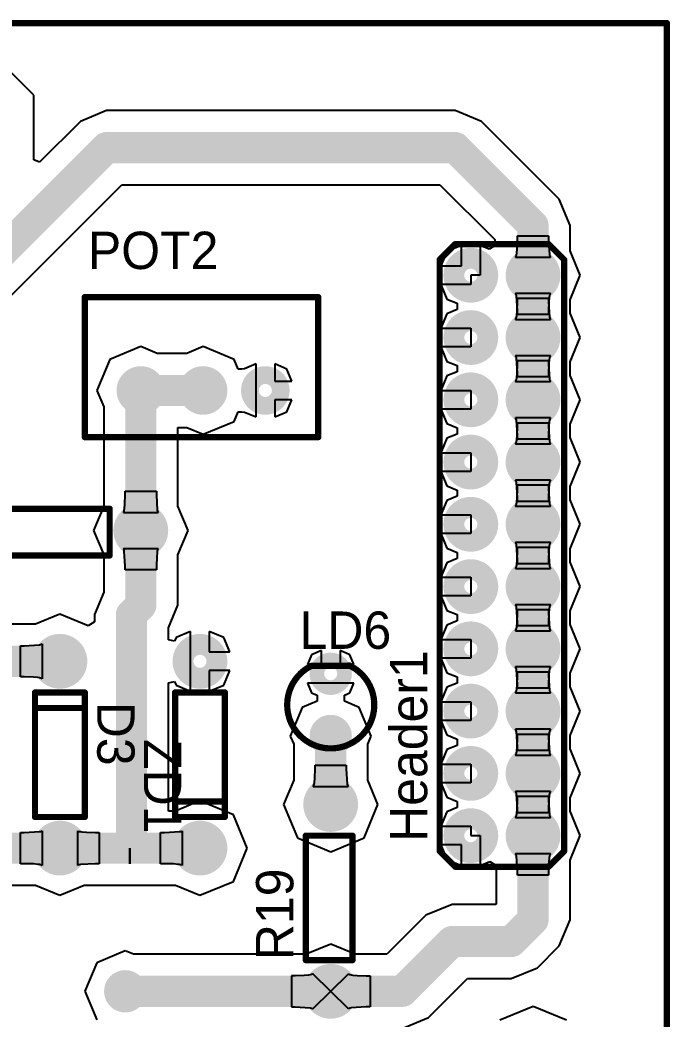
# Model space of a CAD drawing. Header units: millimetres. Extents: x 0.99 to 6.92, y 0.99 to 4.95.
# Drawn here: x 5.871 to 6.915, y 3.345 to 4.95 of the extents above; entities that cross this region are included whole.
import ezdxf

# ---------------------------------------------------------------- set-up
doc = ezdxf.new("R2010")
doc.units = ezdxf.units.MM
doc.header["$MEASUREMENT"] = 0
for name, color, linetype in [('BottomLayer', 5, 'Continuous'), ('BottomSolder', 6, 'Continuous'), ('Mechanical1', 6, 'Continuous'), ('MultiLayer', 9, 'Continuous'), ('TopLayer', 1, 'Continuous'), ('TopOverlay', 2, 'Continuous'), ('TopSolder', 216, 'Continuous')]:
    doc.layers.add(name, color=color, linetype=linetype)

msp = doc.modelspace()

# ---------------------------------------------------------------- linework, layer by layer
at = {"layer": 'BottomLayer'}
for p, q in [((5.2633, 4.945), (6.91, 4.945)), ((6.91, 4.945), (6.91, 1)), ((5.8931, 4.8291), (5.8191, 4.9031)), ((5.8931, 4.7254), (5.8931, 4.8291)), ((6.01, 4.8045), (5.9679, 4.7871)), ((6.57, 4.8045), (6.01, 4.8045)), ((6.6121, 4.7871), (6.57, 4.8045)), ((5.9679, 4.7871), (5.9023, 4.7215)), ((6.7371, 4.6621), (6.6121, 4.7871)), ((5.9023, 4.7215), (5.8931, 4.7254)), ((5.8245, 4.4753), (6.0347, 4.6855)), ((6.0347, 4.6855), (6.5453, 4.6855)), ((6.5453, 4.6855), (6.6336, 4.5972)), ((6.7545, 4.62), (6.7371, 4.6621)), ((6.7545, 4.5792), (6.7545, 4.62)), ((6.6336, 4.5972), (6.6329, 4.5871)), ((6.6695, 4.5825), (6.67, 4.5972)), ((6.67, 4.6032), (6.72, 4.6032)), ((6.67, 4.5972), (6.67, 4.6032)), ((6.72, 4.6032), (6.72, 4.5972)), ((6.72, 4.5972), (6.7215, 4.5729)), ((6.5567, 4.5783), (6.5471, 4.555)), ((6.58, 4.5879), (6.5567, 4.5783)), ((6.58, 4.555), (6.58, 4.5879)), ((6.6246, 4.5818), (6.61, 4.5879)), ((6.61, 4.5879), (6.61, 4.54)), ((6.6329, 4.5871), (6.6246, 4.5818)), ((6.6681, 4.5709), (6.6685, 4.5729)), ((6.6685, 4.5729), (6.6689, 4.5755)), ((6.6689, 4.5755), (6.6695, 4.5825)), ((6.7215, 4.5729), (6.7219, 4.5709)), ((6.7708, 4.54), (6.7545, 4.5792)), ((6.667, 4.5686), (6.6676, 4.5694)), ((6.723, 4.5686), (6.667, 4.5686)), ((6.6676, 4.5694), (6.6681, 4.5709)), ((6.7219, 4.5709), (6.7224, 4.5694)), ((6.7224, 4.5694), (6.723, 4.5686)), ((6.5471, 4.555), (6.58, 4.555)), ((6.595, 4.525), (6.5471, 4.525)), ((6.5471, 4.525), (6.5567, 4.5017)), ((6.61, 4.54), (6.595, 4.54)), ((6.595, 4.54), (6.595, 4.525)), ((6.7545, 4.5008), (6.7708, 4.54)), ((6.6676, 4.5106), (6.667, 4.5114)), ((6.667, 4.5114), (6.723, 4.5114)), ((6.6681, 4.5091), (6.6676, 4.5106)), ((6.6685, 4.5071), (6.6681, 4.5091)), ((6.7219, 4.5091), (6.7215, 4.5071)), ((6.7224, 4.5106), (6.7219, 4.5091)), ((6.723, 4.5114), (6.7224, 4.5106)), ((6.5567, 4.5017), (6.573, 4.495)), ((6.573, 4.495), (6.573, 4.485)), ((6.67, 4.4828), (6.6685, 4.5071)), ((6.6695, 4.4825), (6.67, 4.4972)), ((6.67, 4.5032), (6.72, 4.5032)), ((6.67, 4.4972), (6.67, 4.5032)), ((6.72, 4.5032), (6.72, 4.4972)), ((6.7205, 4.4975), (6.72, 4.4828)), ((6.72, 4.4972), (6.7215, 4.4729)), ((6.7211, 4.5045), (6.7205, 4.4975)), ((6.7215, 4.5071), (6.7211, 4.5045)), ((6.7545, 4.4792), (6.7545, 4.5008)), ((6.5567, 4.4783), (6.5471, 4.455)), ((6.573, 4.485), (6.5567, 4.4783)), ((6.6689, 4.4755), (6.6695, 4.4825)), ((6.67, 4.4768), (6.67, 4.4828)), ((6.72, 4.4768), (6.67, 4.4768)), ((6.72, 4.4828), (6.72, 4.4768)), ((6.7708, 4.44), (6.7545, 4.4792)), ((6.667, 4.4686), (6.6676, 4.4694)), ((6.723, 4.4686), (6.667, 4.4686)), ((6.6676, 4.4694), (6.6681, 4.4709)), ((6.6681, 4.4709), (6.6685, 4.4729)), ((6.6685, 4.4729), (6.6689, 4.4755)), ((6.7215, 4.4729), (6.7219, 4.4709)), ((6.7219, 4.4709), (6.7224, 4.4694)), ((6.7224, 4.4694), (6.723, 4.4686)), ((6.5471, 4.455), (6.595, 4.455)), ((6.595, 4.455), (6.595, 4.425)), ((6.7545, 4.4008), (6.7708, 4.44)), ((6.065, 4.4254), (6.0153, 4.4047)), ((6.0911, 4.4145), (6.065, 4.4254)), ((6.1389, 4.4145), (6.0911, 4.4145)), ((6.165, 4.4254), (6.1389, 4.4145)), ((6.2147, 4.4047), (6.165, 4.4254)), ((6.595, 4.425), (6.5471, 4.425)), ((6.5471, 4.425), (6.5567, 4.4017)), ((6.0153, 4.4047), (5.9946, 4.355)), ((6.2211, 4.3894), (6.2147, 4.4047)), ((6.25, 4.3975), (6.2317, 4.3899)), ((6.25, 4.355), (6.25, 4.3975)), ((6.2994, 4.3894), (6.28, 4.3975)), ((6.28, 4.3975), (6.28, 4.37)), ((6.5567, 4.4017), (6.573, 4.395)), ((6.6676, 4.4106), (6.667, 4.4114)), ((6.667, 4.4114), (6.723, 4.4114)), ((6.6681, 4.4091), (6.6676, 4.4106)), ((6.6685, 4.4071), (6.6681, 4.4091)), ((6.67, 4.3828), (6.6685, 4.4071)), ((6.6695, 4.3825), (6.67, 4.3972)), ((6.67, 4.4032), (6.72, 4.4032)), ((6.67, 4.3972), (6.67, 4.4032)), ((6.72, 4.4032), (6.72, 4.3972)), ((6.7205, 4.3975), (6.72, 4.3828)), ((6.72, 4.3972), (6.7215, 4.3729)), ((6.7211, 4.4045), (6.7205, 4.3975)), ((6.7215, 4.4071), (6.7211, 4.4045)), ((6.7219, 4.4091), (6.7215, 4.4071)), ((6.7224, 4.4106), (6.7219, 4.4091)), ((6.723, 4.4114), (6.7224, 4.4106)), ((6.7545, 4.3792), (6.7545, 4.4008)), ((6.2269, 4.3894), (6.2211, 4.3894)), ((6.2317, 4.3899), (6.2269, 4.3894)), ((6.3075, 4.37), (6.2994, 4.3894)), ((6.573, 4.385), (6.5567, 4.3783)), ((6.573, 4.395), (6.573, 4.385)), ((6.6689, 4.3755), (6.6695, 4.3825)), ((6.67, 4.3768), (6.67, 4.3828)), ((6.72, 4.3828), (6.72, 4.3768)), ((6.28, 4.37), (6.3075, 4.37)), ((6.5567, 4.3783), (6.5471, 4.355)), ((6.667, 4.3686), (6.6676, 4.3694)), ((6.723, 4.3686), (6.667, 4.3686)), ((6.6676, 4.3694), (6.6681, 4.3709)), ((6.6681, 4.3709), (6.6685, 4.3729)), ((6.6685, 4.3729), (6.6689, 4.3755)), ((6.72, 4.3768), (6.67, 4.3768)), ((6.7215, 4.3729), (6.7219, 4.3709)), ((6.7219, 4.3709), (6.7224, 4.3694)), ((6.7224, 4.3694), (6.723, 4.3686)), ((6.7708, 4.34), (6.7545, 4.3792)), ((5.9946, 4.355), (6.0055, 4.3289)), ((6.25, 4.3125), (6.25, 4.355)), ((6.5471, 4.355), (6.595, 4.355)), ((6.595, 4.355), (6.595, 4.325)), ((6.3075, 4.34), (6.28, 4.34)), ((6.28, 4.34), (6.28, 4.3125)), ((6.2994, 4.3206), (6.3075, 4.34)), ((6.7545, 4.3008), (6.7708, 4.34)), ((6.0055, 4.3289), (6.0055, 4.1692)), ((6.2147, 4.3053), (6.2211, 4.3206)), ((6.2211, 4.3206), (6.2269, 4.3206)), ((6.2269, 4.3206), (6.2317, 4.3201)), ((6.2317, 4.3201), (6.25, 4.3125)), ((6.28, 4.3125), (6.2994, 4.3206)), ((6.595, 4.325), (6.5471, 4.325)), ((6.5471, 4.325), (6.5567, 4.3017)), ((6.165, 4.2846), (6.2147, 4.3053)), ((6.5567, 4.3017), (6.573, 4.295)), ((6.6676, 4.3106), (6.667, 4.3114)), ((6.667, 4.3114), (6.723, 4.3114)), ((6.6681, 4.3091), (6.6676, 4.3106)), ((6.6685, 4.3071), (6.6681, 4.3091)), ((6.67, 4.2828), (6.6685, 4.3071)), ((6.67, 4.3032), (6.72, 4.3032)), ((6.67, 4.2972), (6.67, 4.3032)), ((6.72, 4.3032), (6.72, 4.2972)), ((6.7211, 4.3045), (6.7205, 4.2975)), ((6.7215, 4.3071), (6.7211, 4.3045)), ((6.7219, 4.3091), (6.7215, 4.3071)), ((6.7224, 4.3106), (6.7219, 4.3091)), ((6.723, 4.3114), (6.7224, 4.3106)), ((6.7545, 4.2792), (6.7545, 4.3008)), ((6.1245, 4.1692), (6.1245, 4.2955)), ((6.1245, 4.2955), (6.1389, 4.2955)), ((6.1389, 4.2955), (6.165, 4.2846)), ((6.573, 4.285), (6.5567, 4.2783)), ((6.573, 4.295), (6.573, 4.285)), ((6.6695, 4.2825), (6.67, 4.2972)), ((6.7205, 4.2975), (6.72, 4.2828)), ((6.72, 4.2972), (6.7215, 4.2729)), ((6.5567, 4.2783), (6.5471, 4.255)), ((6.667, 4.2686), (6.6676, 4.2694)), ((6.723, 4.2686), (6.667, 4.2686)), ((6.6676, 4.2694), (6.6681, 4.2709)), ((6.6681, 4.2709), (6.6685, 4.2729)), ((6.6685, 4.2729), (6.6689, 4.2755)), ((6.6689, 4.2755), (6.6695, 4.2825)), ((6.67, 4.2768), (6.67, 4.2828)), ((6.72, 4.2768), (6.67, 4.2768)), ((6.72, 4.2828), (6.72, 4.2768)), ((6.7215, 4.2729), (6.7219, 4.2709)), ((6.7219, 4.2709), (6.7224, 4.2694)), ((6.7224, 4.2694), (6.723, 4.2686)), ((6.7708, 4.24), (6.7545, 4.2792)), ((6.5471, 4.255), (6.595, 4.255)), ((6.595, 4.255), (6.595, 4.225)), ((6.7545, 4.2008), (6.7708, 4.24)), ((6.595, 4.225), (6.5471, 4.225)), ((6.5471, 4.225), (6.5567, 4.2017)), ((6.6676, 4.2106), (6.667, 4.2114)), ((6.667, 4.2114), (6.723, 4.2114)), ((6.6681, 4.2091), (6.6676, 4.2106)), ((6.6685, 4.2071), (6.6681, 4.2091)), ((6.67, 4.1828), (6.6685, 4.2071)), ((6.7211, 4.2045), (6.7205, 4.1975)), ((6.7215, 4.2071), (6.7211, 4.2045)), ((6.7219, 4.2091), (6.7215, 4.2071)), ((6.7224, 4.2106), (6.7219, 4.2091)), ((6.723, 4.2114), (6.7224, 4.2106)), ((6.04, 4.1932), (6.09, 4.1932)), ((6.04, 4.1872), (6.04, 4.1932)), ((6.09, 4.1932), (6.09, 4.1872)), ((6.5567, 4.2017), (6.573, 4.195)), ((6.573, 4.195), (6.573, 4.185)), ((6.6695, 4.1825), (6.67, 4.1972)), ((6.67, 4.2032), (6.72, 4.2032)), ((6.67, 4.1972), (6.67, 4.2032)), ((6.72, 4.2032), (6.72, 4.1972)), ((6.7205, 4.1975), (6.72, 4.1828)), ((6.72, 4.1972), (6.7215, 4.1729)), ((6.7545, 4.1792), (6.7545, 4.2008)), ((6.0389, 4.1655), (6.0395, 4.1725)), ((6.0395, 4.1725), (6.04, 4.1872)), ((6.09, 4.1872), (6.0915, 4.1629)), ((6.5567, 4.1783), (6.5471, 4.155)), ((6.573, 4.185), (6.5567, 4.1783)), ((6.6681, 4.1709), (6.6685, 4.1729)), ((6.6685, 4.1729), (6.6689, 4.1755)), ((6.6689, 4.1755), (6.6695, 4.1825)), ((6.67, 4.1768), (6.67, 4.1828)), ((6.72, 4.1768), (6.67, 4.1768)), ((6.72, 4.1828), (6.72, 4.1768)), ((6.7215, 4.1729), (6.7219, 4.1709)), ((6.7708, 4.14), (6.7545, 4.1792)), ((6.0055, 4.1692), (5.9892, 4.13)), ((6.037, 4.1586), (6.0376, 4.1594)), ((6.093, 4.1586), (6.037, 4.1586)), ((6.0376, 4.1594), (6.0381, 4.1609)), ((6.0381, 4.1609), (6.0385, 4.1629)), ((6.0385, 4.1629), (6.0389, 4.1655)), ((6.0915, 4.1629), (6.0919, 4.1609)), ((6.0919, 4.1609), (6.0924, 4.1594)), ((6.0924, 4.1594), (6.093, 4.1586)), ((6.1408, 4.13), (6.1245, 4.1692)), ((6.667, 4.1686), (6.6676, 4.1694)), ((6.723, 4.1686), (6.667, 4.1686)), ((6.6676, 4.1694), (6.6681, 4.1709)), ((6.7219, 4.1709), (6.7224, 4.1694)), ((6.7224, 4.1694), (6.723, 4.1686)), ((6.5471, 4.155), (6.595, 4.155)), ((6.595, 4.155), (6.595, 4.125)), ((6.7545, 4.1008), (6.7708, 4.14)), ((5.9892, 4.13), (6.0055, 4.0908)), ((6.1245, 4.0908), (6.1408, 4.13)), ((6.595, 4.125), (6.5471, 4.125)), ((6.5471, 4.125), (6.5567, 4.1017)), ((6.6676, 4.1106), (6.667, 4.1114)), ((6.667, 4.1114), (6.723, 4.1114)), ((6.6681, 4.1091), (6.6676, 4.1106)), ((6.6685, 4.1071), (6.6681, 4.1091)), ((6.7219, 4.1091), (6.7215, 4.1071)), ((6.7224, 4.1106), (6.7219, 4.1091)), ((6.723, 4.1114), (6.7224, 4.1106)), ((6.0376, 4.1006), (6.037, 4.1014)), ((6.037, 4.1014), (6.093, 4.1014)), ((6.0381, 4.0991), (6.0376, 4.1006)), ((6.0385, 4.0971), (6.0381, 4.0991)), ((6.04, 4.0728), (6.0385, 4.0971)), ((6.0911, 4.0945), (6.0905, 4.0875)), ((6.0915, 4.0971), (6.0911, 4.0945)), ((6.0919, 4.0991), (6.0915, 4.0971)), ((6.0924, 4.1006), (6.0919, 4.0991)), ((6.093, 4.1014), (6.0924, 4.1006)), ((6.5567, 4.1017), (6.573, 4.095)), ((6.573, 4.095), (6.573, 4.085)), ((6.67, 4.0828), (6.6685, 4.1071)), ((6.6695, 4.0825), (6.67, 4.0972)), ((6.67, 4.1032), (6.72, 4.1032)), ((6.67, 4.0972), (6.67, 4.1032)), ((6.72, 4.1032), (6.72, 4.0972)), ((6.7205, 4.0975), (6.72, 4.0828)), ((6.72, 4.0972), (6.7215, 4.0729)), ((6.7211, 4.1045), (6.7205, 4.0975)), ((6.7215, 4.1071), (6.7211, 4.1045)), ((6.7545, 4.0792), (6.7545, 4.1008)), ((6.0055, 4.0908), (6.0055, 4.0312)), ((6.0905, 4.0875), (6.09, 4.0728)), ((6.1245, 4.01), (6.1245, 4.0908)), ((6.5567, 4.0783), (6.5471, 4.055)), ((6.573, 4.085), (6.5567, 4.0783)), ((6.6685, 4.0729), (6.6689, 4.0755)), ((6.6689, 4.0755), (6.6695, 4.0825)), ((6.67, 4.0768), (6.67, 4.0828)), ((6.72, 4.0768), (6.67, 4.0768)), ((6.72, 4.0828), (6.72, 4.0768)), ((6.7708, 4.04), (6.7545, 4.0792)), ((6.04, 4.0668), (6.04, 4.0728)), ((6.09, 4.0668), (6.04, 4.0668)), ((6.09, 4.0728), (6.09, 4.0668)), ((6.667, 4.0686), (6.6676, 4.0694)), ((6.723, 4.0686), (6.667, 4.0686)), ((6.6676, 4.0694), (6.6681, 4.0709)), ((6.6681, 4.0709), (6.6685, 4.0729)), ((6.7215, 4.0729), (6.7219, 4.0709)), ((6.7219, 4.0709), (6.7224, 4.0694)), ((6.7224, 4.0694), (6.723, 4.0686)), ((6.5471, 4.055), (6.595, 4.055)), ((6.595, 4.055), (6.595, 4.025)), ((6.0055, 4.0312), (5.9905, 3.995)), ((6.7545, 4.0008), (6.7708, 4.04)), ((6.595, 4.025), (6.5471, 4.025)), ((6.5471, 4.025), (6.5567, 4.0017)), ((6.6676, 4.0106), (6.667, 4.0114)), ((6.667, 4.0114), (6.723, 4.0114)), ((6.723, 4.0114), (6.7224, 4.0106)), ((5.935, 3.9958), (5.8958, 3.9795)), ((5.9805, 3.9769), (5.935, 3.9958)), ((6.1095, 3.9738), (6.1245, 4.01)), ((6.5567, 4.0017), (6.573, 3.995)), ((6.6681, 4.0091), (6.6676, 4.0106)), ((6.6685, 4.0071), (6.6681, 4.0091)), ((6.67, 3.9828), (6.6685, 4.0071)), ((6.6695, 3.9825), (6.67, 3.9972)), ((6.67, 4.0032), (6.72, 4.0032)), ((6.67, 3.9972), (6.67, 4.0032)), ((6.72, 4.0032), (6.72, 3.9972)), ((6.7205, 3.9975), (6.72, 3.9828)), ((6.72, 3.9972), (6.7215, 3.9729)), ((6.7211, 4.0045), (6.7205, 3.9975)), ((6.7215, 4.0071), (6.7211, 4.0045)), ((6.7219, 4.0091), (6.7215, 4.0071)), ((6.7224, 4.0106), (6.7219, 4.0091)), ((6.7545, 3.9792), (6.7545, 4.0008)), ((5.8958, 3.9795), (5.8345, 3.9795)), ((5.9905, 3.9836), (5.9805, 3.9769)), ((5.9905, 3.995), (5.9905, 3.9836)), ((6.573, 3.985), (6.5567, 3.9783)), ((6.573, 3.995), (6.573, 3.985)), ((6.6689, 3.9755), (6.6695, 3.9825)), ((6.67, 3.9768), (6.67, 3.9828)), ((6.72, 3.9828), (6.72, 3.9768)), ((6.7708, 3.94), (6.7545, 3.9792)), ((6.1095, 3.9544), (6.1095, 3.9738)), ((6.145, 3.9679), (6.1217, 3.9583)), ((6.145, 3.92), (6.145, 3.9679)), ((6.1983, 3.9583), (6.175, 3.9679)), ((6.175, 3.9679), (6.175, 3.935)), ((6.5567, 3.9783), (6.5471, 3.955)), ((6.667, 3.9686), (6.6676, 3.9694)), ((6.723, 3.9686), (6.667, 3.9686)), ((6.6676, 3.9694), (6.6681, 3.9709)), ((6.6681, 3.9709), (6.6685, 3.9729)), ((6.6685, 3.9729), (6.6689, 3.9755)), ((6.72, 3.9768), (6.67, 3.9768)), ((6.7215, 3.9729), (6.7219, 3.9709)), ((6.7219, 3.9709), (6.7224, 3.9694)), ((6.7224, 3.9694), (6.723, 3.9686)), ((5.9041, 3.9469), (5.9056, 3.9474)), ((5.9056, 3.9474), (5.9064, 3.948)), ((5.9064, 3.948), (5.9064, 3.892)), ((6.1193, 3.9525), (6.1095, 3.9544)), ((6.1217, 3.9583), (6.1193, 3.9525)), ((6.2079, 3.935), (6.1983, 3.9583)), ((6.5471, 3.955), (6.595, 3.955)), ((6.595, 3.955), (6.595, 3.925)), ((5.8718, 3.895), (5.8718, 3.945)), ((5.8718, 3.945), (5.8778, 3.945)), ((5.8778, 3.945), (5.9021, 3.9465)), ((5.9021, 3.9465), (5.9041, 3.9469)), ((6.175, 3.935), (6.2079, 3.935)), ((6.355, 3.9371), (6.3394, 3.9306)), ((6.355, 3.915), (6.355, 3.9371)), ((6.4006, 3.9306), (6.385, 3.9371)), ((6.385, 3.9371), (6.385, 3.915)), ((6.7545, 3.9008), (6.7708, 3.94)), ((6.145, 3.8721), (6.145, 3.92)), ((6.3394, 3.9306), (6.3329, 3.915)), ((6.3329, 3.915), (6.355, 3.915)), ((6.385, 3.915), (6.4071, 3.915)), ((6.4071, 3.915), (6.4006, 3.9306)), ((6.595, 3.925), (6.5471, 3.925)), ((6.5471, 3.925), (6.5567, 3.9017)), ((6.2079, 3.905), (6.175, 3.905)), ((6.175, 3.905), (6.175, 3.8721)), ((6.1983, 3.8817), (6.2079, 3.905)), ((6.5567, 3.9017), (6.573, 3.895)), ((6.6676, 3.9106), (6.667, 3.9114)), ((6.667, 3.9114), (6.723, 3.9114)), ((6.6681, 3.9091), (6.6676, 3.9106)), ((6.6685, 3.9071), (6.6681, 3.9091)), ((6.67, 3.8828), (6.6685, 3.9071)), ((6.67, 3.9032), (6.72, 3.9032)), ((6.67, 3.8972), (6.67, 3.9032)), ((6.72, 3.9032), (6.72, 3.8972)), ((6.7211, 3.9045), (6.7205, 3.8975)), ((6.7215, 3.9071), (6.7211, 3.9045)), ((6.7219, 3.9091), (6.7215, 3.9071)), ((6.7224, 3.9106), (6.7219, 3.9091)), ((6.723, 3.9114), (6.7224, 3.9106)), ((6.7545, 3.8792), (6.7545, 3.9008)), ((5.8778, 3.895), (5.8718, 3.895)), ((5.8925, 3.8945), (5.8778, 3.895)), ((5.8995, 3.8939), (5.8925, 3.8945)), ((5.9021, 3.8935), (5.8995, 3.8939)), ((5.9041, 3.8931), (5.9021, 3.8935)), ((5.9056, 3.8926), (5.9041, 3.8931)), ((5.9064, 3.892), (5.9056, 3.8926)), ((6.1095, 3.8856), (6.1193, 3.8875)), ((6.1095, 3.6795), (6.1095, 3.8856)), ((6.1193, 3.8875), (6.1217, 3.8817)), ((6.4071, 3.885), (6.3329, 3.885)), ((6.3329, 3.885), (6.3394, 3.8694)), ((6.4006, 3.8694), (6.4071, 3.885)), ((6.573, 3.885), (6.5567, 3.8783)), ((6.573, 3.895), (6.573, 3.885)), ((6.6695, 3.8825), (6.67, 3.8972)), ((6.7205, 3.8975), (6.72, 3.8828)), ((6.72, 3.8972), (6.7215, 3.8729)), ((6.1217, 3.8817), (6.145, 3.8721)), ((6.175, 3.8721), (6.1983, 3.8817)), ((6.3394, 3.8694), (6.348, 3.8658)), ((6.392, 3.8658), (6.4006, 3.8694)), ((6.5567, 3.8783), (6.5471, 3.855)), ((6.667, 3.8686), (6.6676, 3.8694)), ((6.723, 3.8686), (6.667, 3.8686)), ((6.6676, 3.8694), (6.6681, 3.8709)), ((6.6681, 3.8709), (6.6685, 3.8729)), ((6.6685, 3.8729), (6.6689, 3.8755)), ((6.6689, 3.8755), (6.6695, 3.8825)), ((6.67, 3.8768), (6.67, 3.8828)), ((6.72, 3.8768), (6.67, 3.8768)), ((6.72, 3.8828), (6.72, 3.8768)), ((6.7215, 3.8729), (6.7219, 3.8709)), ((6.7219, 3.8709), (6.7224, 3.8694)), ((6.7224, 3.8694), (6.723, 3.8686)), ((6.7708, 3.84), (6.7545, 3.8792)), ((6.348, 3.8558), (6.3241, 3.8459)), ((6.348, 3.8658), (6.348, 3.8558)), ((6.392, 3.8558), (6.392, 3.8658)), ((6.4159, 3.8459), (6.392, 3.8558)), ((6.5471, 3.855), (6.595, 3.855)), ((6.595, 3.855), (6.595, 3.825)), ((6.3241, 3.8459), (6.3051, 3.8)), ((6.4349, 3.8), (6.4159, 3.8459)), ((6.7545, 3.8008), (6.7708, 3.84)), ((6.595, 3.825), (6.5471, 3.825)), ((6.5471, 3.825), (6.5567, 3.8017)), ((6.6676, 3.8106), (6.667, 3.8114)), ((6.667, 3.8114), (6.723, 3.8114)), ((6.6681, 3.8091), (6.6676, 3.8106)), ((6.6685, 3.8071), (6.6681, 3.8091)), ((6.67, 3.7828), (6.6685, 3.8071)), ((6.67, 3.8032), (6.72, 3.8032)), ((6.67, 3.7972), (6.67, 3.8032)), ((6.72, 3.8032), (6.72, 3.7972)), ((6.7211, 3.8045), (6.7205, 3.7975)), ((6.7215, 3.8071), (6.7211, 3.8045)), ((6.7219, 3.8091), (6.7215, 3.8071)), ((6.7224, 3.8106), (6.7219, 3.8091)), ((6.723, 3.8114), (6.7224, 3.8106)), ((6.3051, 3.8), (6.3105, 3.7869)), ((6.3105, 3.7869), (6.3105, 3.7292)), ((6.4295, 3.7869), (6.4349, 3.8)), ((6.4295, 3.7292), (6.4295, 3.7869)), ((6.5567, 3.8017), (6.573, 3.795)), ((6.573, 3.795), (6.573, 3.785)), ((6.6695, 3.7825), (6.67, 3.7972)), ((6.7205, 3.7975), (6.72, 3.7828)), ((6.72, 3.7972), (6.7215, 3.7729)), ((6.7545, 3.7792), (6.7545, 3.8008)), ((6.5567, 3.7783), (6.5471, 3.755)), ((6.573, 3.785), (6.5567, 3.7783)), ((6.6676, 3.7694), (6.6681, 3.7709)), ((6.6681, 3.7709), (6.6685, 3.7729)), ((6.6685, 3.7729), (6.6689, 3.7755)), ((6.6689, 3.7755), (6.6695, 3.7825)), ((6.67, 3.7768), (6.67, 3.7828)), ((6.72, 3.7768), (6.67, 3.7768)), ((6.72, 3.7828), (6.72, 3.7768)), ((6.7215, 3.7729), (6.7219, 3.7709)), ((6.7219, 3.7709), (6.7224, 3.7694)), ((6.7708, 3.74), (6.7545, 3.7792)), ((6.5471, 3.755), (6.595, 3.755)), ((6.595, 3.755), (6.595, 3.725)), ((6.667, 3.7686), (6.6676, 3.7694)), ((6.723, 3.7686), (6.667, 3.7686)), ((6.7224, 3.7694), (6.723, 3.7686)), ((6.3445, 3.7325), (6.345, 3.7472)), ((6.345, 3.7532), (6.395, 3.7532)), ((6.345, 3.7472), (6.345, 3.7532)), ((6.395, 3.7532), (6.395, 3.7472)), ((6.395, 3.7472), (6.3965, 3.7229)), ((6.7545, 3.7008), (6.7708, 3.74)), ((6.3105, 3.7292), (6.2942, 3.69)), ((6.3431, 3.7209), (6.3435, 3.7229)), ((6.3435, 3.7229), (6.3439, 3.7255)), ((6.3439, 3.7255), (6.3445, 3.7325)), ((6.3965, 3.7229), (6.3969, 3.7209)), ((6.4458, 3.69), (6.4295, 3.7292)), ((6.595, 3.725), (6.5471, 3.725)), ((6.5471, 3.725), (6.5567, 3.7017)), ((6.342, 3.7186), (6.3426, 3.7194)), ((6.398, 3.7186), (6.342, 3.7186)), ((6.3426, 3.7194), (6.3431, 3.7209)), ((6.3969, 3.7209), (6.3974, 3.7194)), ((6.3974, 3.7194), (6.398, 3.7186)), ((6.6676, 3.7106), (6.667, 3.7114)), ((6.667, 3.7114), (6.723, 3.7114)), ((6.6681, 3.7091), (6.6676, 3.7106)), ((6.6685, 3.7071), (6.6681, 3.7091)), ((6.67, 3.6828), (6.6685, 3.7071)), ((6.7215, 3.7071), (6.7211, 3.7045)), ((6.7219, 3.7091), (6.7215, 3.7071)), ((6.7224, 3.7106), (6.7219, 3.7091)), ((6.723, 3.7114), (6.7224, 3.7106)), ((6.16, 3.6958), (6.1208, 3.6795)), ((6.2136, 3.6736), (6.16, 3.6958)), ((6.5567, 3.7017), (6.573, 3.695)), ((6.573, 3.695), (6.573, 3.685)), ((6.6695, 3.6825), (6.67, 3.6972)), ((6.67, 3.7032), (6.72, 3.7032)), ((6.67, 3.6972), (6.67, 3.7032)), ((6.72, 3.7032), (6.72, 3.6972)), ((6.7205, 3.6975), (6.72, 3.6828)), ((6.72, 3.6972), (6.7215, 3.6729)), ((6.7211, 3.7045), (6.7205, 3.6975)), ((6.7545, 3.6792), (6.7545, 3.7008)), ((6.1208, 3.6795), (6.1095, 3.6795)), ((6.2942, 3.69), (6.3164, 3.6364)), ((6.4236, 3.6364), (6.4458, 3.69)), ((6.5567, 3.6783), (6.5471, 3.655)), ((6.573, 3.685), (6.5567, 3.6783)), ((6.6685, 3.6729), (6.6689, 3.6755)), ((6.6689, 3.6755), (6.6695, 3.6825)), ((6.67, 3.6768), (6.67, 3.6828)), ((6.72, 3.6768), (6.67, 3.6768)), ((6.72, 3.6828), (6.72, 3.6768)), ((6.7708, 3.64), (6.7545, 3.6792)), ((6.2358, 3.62), (6.2136, 3.6736)), ((6.667, 3.6686), (6.6676, 3.6694)), ((6.723, 3.6686), (6.667, 3.6686)), ((6.6676, 3.6694), (6.6681, 3.6709)), ((6.6681, 3.6709), (6.6685, 3.6729)), ((6.7215, 3.6729), (6.7219, 3.6709)), ((6.7219, 3.6709), (6.7224, 3.6694)), ((6.7224, 3.6694), (6.723, 3.6686)), ((5.8718, 3.595), (5.8718, 3.645)), ((5.8718, 3.645), (5.8778, 3.645)), ((5.8778, 3.645), (5.9021, 3.6465)), ((5.9021, 3.6465), (5.9041, 3.6469)), ((5.9041, 3.6469), (5.9056, 3.6474)), ((5.9056, 3.6474), (5.9064, 3.648)), ((5.9064, 3.648), (5.9064, 3.592)), ((5.9636, 3.592), (5.9636, 3.648)), ((5.9636, 3.648), (5.9644, 3.6474)), ((5.9644, 3.6474), (5.9659, 3.6469)), ((5.9659, 3.6469), (5.9679, 3.6465)), ((5.9679, 3.6465), (5.9705, 3.6461)), ((5.9705, 3.6461), (5.9775, 3.6455)), ((5.9775, 3.6455), (5.9922, 3.645)), ((5.9922, 3.645), (5.9982, 3.645)), ((5.9982, 3.645), (5.9982, 3.595)), ((6.0968, 3.595), (6.0968, 3.645)), ((6.0968, 3.645), (6.1028, 3.645)), ((6.1028, 3.645), (6.1271, 3.6465)), ((6.1271, 3.6465), (6.1291, 3.6469)), ((6.1291, 3.6469), (6.1306, 3.6474)), ((6.1306, 3.6474), (6.1314, 3.648)), ((6.1314, 3.648), (6.1314, 3.592)), ((6.5471, 3.655), (6.595, 3.655)), ((6.595, 3.655), (6.595, 3.64)), ((6.3164, 3.6364), (6.37, 3.6142)), ((6.37, 3.6142), (6.4236, 3.6364)), ((6.595, 3.64), (6.61, 3.64)), ((6.61, 3.64), (6.61, 3.5921)), ((6.7545, 3.6008), (6.7708, 3.64)), ((6.0475, 3.595), (6.0475, 3.62)), ((6.0475, 3.62), (6.0475, 3.62)), ((6.0475, 3.62), (6.0475, 3.595)), ((6.2136, 3.5664), (6.2358, 3.62)), ((6.58, 3.625), (6.5471, 3.625)), ((6.5471, 3.625), (6.5567, 3.6017)), ((6.58, 3.5921), (6.58, 3.625)), ((6.6676, 3.6106), (6.667, 3.6114)), ((6.667, 3.6114), (6.723, 3.6114)), ((6.6681, 3.6091), (6.6676, 3.6106)), ((6.7224, 3.6106), (6.7219, 3.6091)), ((6.723, 3.6114), (6.7224, 3.6106)), ((5.8778, 3.595), (5.8718, 3.595)), ((5.8925, 3.5945), (5.8778, 3.595)), ((5.8995, 3.5939), (5.8925, 3.5945)), ((5.9922, 3.595), (5.9679, 3.5935)), ((5.9982, 3.595), (5.9922, 3.595)), ((6.0475, 3.595), (6.0475, 3.595)), ((6.0475, 3.595), (6.0475, 3.595)), ((6.0475, 3.595), (6.0475, 3.595)), ((6.0475, 3.595), (6.0475, 3.595)), ((6.0475, 3.595), (6.0475, 3.595)), ((6.0475, 3.595), (6.0475, 3.595)), ((6.0475, 3.595), (6.0475, 3.595)), ((6.0475, 3.595), (6.0475, 3.595)), ((6.0475, 3.595), (6.0475, 3.595)), ((6.0475, 3.595), (6.0475, 3.595)), ((6.1028, 3.595), (6.0968, 3.595)), ((6.1175, 3.5945), (6.1028, 3.595)), ((6.1245, 3.5939), (6.1175, 3.5945)), ((6.5567, 3.6017), (6.58, 3.5921)), ((6.61, 3.5921), (6.6255, 3.5985)), ((6.6255, 3.5985), (6.6355, 3.5918)), ((6.6685, 3.6071), (6.6681, 3.6091)), ((6.67, 3.5828), (6.6685, 3.6071)), ((6.7205, 3.5975), (6.72, 3.5828)), ((6.7211, 3.6045), (6.7205, 3.5975)), ((6.7215, 3.6071), (6.7211, 3.6045)), ((6.7219, 3.6091), (6.7215, 3.6071)), ((6.7545, 3.505), (6.7545, 3.6008)), ((5.9021, 3.5935), (5.8995, 3.5939)), ((5.9041, 3.5931), (5.9021, 3.5935)), ((5.9056, 3.5926), (5.9041, 3.5931)), ((5.9064, 3.592), (5.9056, 3.5926)), ((5.9644, 3.5926), (5.9636, 3.592)), ((5.9659, 3.5931), (5.9644, 3.5926)), ((5.9679, 3.5935), (5.9659, 3.5931)), ((6.1271, 3.5935), (6.1245, 3.5939)), ((6.1291, 3.5931), (6.1271, 3.5935)), ((6.1306, 3.5926), (6.1291, 3.5931)), ((6.1314, 3.592), (6.1306, 3.5926)), ((6.6355, 3.5918), (6.6355, 3.5297)), ((6.67, 3.5768), (6.67, 3.5828)), ((6.72, 3.5828), (6.72, 3.5768)), ((6.16, 3.5442), (6.2136, 3.5664)), ((6.72, 3.5768), (6.67, 3.5768)), ((5.845, 3.5605), (5.8958, 3.5605)), ((5.8958, 3.5605), (5.935, 3.5442)), ((5.935, 3.5442), (5.9742, 3.5605)), ((5.9742, 3.5605), (6.1208, 3.5605)), ((6.1208, 3.5605), (6.16, 3.5442)), ((6.565, 3.5295), (6.5229, 3.5121)), ((6.6353, 3.5295), (6.565, 3.5295)), ((6.6355, 3.5297), (6.6353, 3.5295)), ((6.5229, 3.5121), (6.4603, 3.4495)), ((6.7371, 3.4629), (6.7545, 3.505)), ((6.37, 3.4658), (6.3308, 3.4495)), ((6.4092, 3.4495), (6.37, 3.4658)), ((6.04, 3.4549), (5.9941, 3.4359)), ((6.0531, 3.4495), (6.04, 3.4549)), ((6.7021, 3.4279), (6.7371, 3.4629)), ((5.9941, 3.4359), (5.9751, 3.39)), ((6.3308, 3.4495), (6.0531, 3.4495)), ((6.4603, 3.4495), (6.4092, 3.4495)), ((6.3414, 3.418), (6.3406, 3.4174)), ((6.3986, 3.362), (6.3414, 3.418)), ((6.3414, 3.362), (6.3986, 3.418)), ((6.3986, 3.418), (6.3994, 3.4174)), ((6.66, 3.4105), (6.7021, 3.4279)), ((6.3128, 3.415), (6.3068, 3.415)), ((6.3068, 3.415), (6.3068, 3.365)), ((6.3275, 3.4155), (6.3128, 3.415)), ((6.3345, 3.4161), (6.3275, 3.4155)), ((6.3371, 3.4165), (6.3345, 3.4161)), ((6.3391, 3.4169), (6.3371, 3.4165)), ((6.3406, 3.4174), (6.3391, 3.4169)), ((6.3994, 3.4174), (6.4009, 3.4169)), ((6.4009, 3.4169), (6.4029, 3.4165)), ((6.4029, 3.4165), (6.4055, 3.4161)), ((6.4055, 3.4161), (6.4125, 3.4155)), ((6.4125, 3.4155), (6.4272, 3.415)), ((6.4272, 3.415), (6.4332, 3.415)), ((6.4332, 3.415), (6.4332, 3.365)), ((6.5271, 3.3479), (6.5897, 3.4105)), ((6.5897, 3.4105), (6.66, 3.4105)), ((5.9751, 3.39), (5.9941, 3.3441)), ((6.3068, 3.365), (6.3128, 3.365)), ((6.3128, 3.365), (6.3371, 3.3635)), ((6.3371, 3.3635), (6.3391, 3.3631)), ((6.3391, 3.3631), (6.3406, 3.3626)), ((6.3406, 3.3626), (6.3414, 3.362)), ((6.3994, 3.3626), (6.3986, 3.362)), ((6.4009, 3.3631), (6.3994, 3.3626)), ((6.4029, 3.3635), (6.4009, 3.3631)), ((6.4272, 3.365), (6.4029, 3.3635)), ((6.4332, 3.365), (6.4272, 3.365)), ((6.695, 3.3658), (6.6414, 3.3436)), ((6.7486, 3.3436), (6.695, 3.3658)), ((6.485, 3.3305), (6.5271, 3.3479))]:
    msp.add_line(p, q, dxfattribs=at)
at = {"layer": 'BottomLayer', "const_width": 0.05}
for points in [[(5.765, 4.5), (6.01, 4.745)], [(6.01, 4.745), (6.57, 4.745)], [(6.57, 4.745), (6.695, 4.62)], [(6.695, 4.54), (6.695, 4.62)], [(6.695, 4.44), (6.695, 4.54)], [(6.695, 4.34), (6.695, 4.44)], [(6.065, 4.13), (6.065, 4.355)], [(6.065, 4.355), (6.165, 4.355)], [(6.695, 4.24), (6.695, 4.34)], [(6.695, 4.14), (6.695, 4.24)], [(6.695, 4.04), (6.695, 4.14)], [(6.065, 4.01), (6.065, 4.13)], [(6.695, 3.94), (6.695, 4.04)], [(6.05, 3.995), (6.065, 4.01)], [(6.05, 3.6225), (6.05, 3.995)], [(6.695, 3.84), (6.695, 3.94)], [(5.765, 3.92), (5.935, 3.92)], [(6.695, 3.74), (6.695, 3.84)], [(6.37, 3.69), (6.37, 3.8)], [(6.695, 3.64), (6.695, 3.74)], [(6.695, 3.505), (6.695, 3.64)], [(5.845, 3.62), (5.935, 3.62)], [(5.935, 3.62), (6.0475, 3.62)], [(6.0475, 3.62), (6.05, 3.6225)], [(6.0475, 3.62), (6.16, 3.62)], [(6.66, 3.47), (6.695, 3.505)], [(6.485, 3.39), (6.565, 3.47)], [(6.565, 3.47), (6.66, 3.47)], [(6.04, 3.39), (6.485, 3.39)]]:
    msp.add_lwpolyline(points, dxfattribs=at)
at = {"layer": 'BottomLayer'}
for points, const_width in [([(5.9975, 4.745, 1), (6.0225, 4.745, 1)], 0.025), ([(5.9975, 4.745, 1), (6.0225, 4.745, 1)], 0.025), ([(6.5575, 4.745, 1), (6.5825, 4.745, 1)], 0.025), ([(6.5575, 4.745, 1), (6.5825, 4.745, 1)], 0.025), ([(6.6825, 4.62, 1), (6.7075, 4.62, 1)], 0.025), ([(6.6825, 4.62, 1), (6.7075, 4.62, 1)], 0.025), ([(6.5697, 4.54, 1), (6.6203, 4.54, 1)], 0.0295), ([(6.6697, 4.54, 1), (6.7203, 4.54, 1)], 0.0295), ([(6.6825, 4.54, 1), (6.7075, 4.54, 1)], 0.025), ([(6.6825, 4.54, 1), (6.7075, 4.54, 1)], 0.025), ([(6.5697, 4.44, 1), (6.6203, 4.44, 1)], 0.0295), ([(6.6697, 4.44, 1), (6.7203, 4.44, 1)], 0.0295), ([(6.6825, 4.44, 1), (6.7075, 4.44, 1)], 0.025), ([(6.6825, 4.44, 1), (6.7075, 4.44, 1)], 0.025), ([(6.0423, 4.355, 1), (6.0877, 4.355, 1)], 0.0245), ([(6.1422, 4.355, 1), (6.1878, 4.355, 1)], 0.0245), ([(6.2423, 4.355, 1), (6.2877, 4.355, 1)], 0.0245), ([(6.0525, 4.355, 1), (6.0775, 4.355, 1)], 0.025), ([(6.0525, 4.355, 1), (6.0775, 4.355, 1)], 0.025), ([(6.1525, 4.355, 1), (6.1775, 4.355, 1)], 0.025), ([(6.5697, 4.34, 1), (6.6203, 4.34, 1)], 0.0295), ([(6.6697, 4.34, 1), (6.7203, 4.34, 1)], 0.0295), ([(6.6825, 4.34, 1), (6.7075, 4.34, 1)], 0.025), ([(6.6825, 4.34, 1), (6.7075, 4.34, 1)], 0.025), ([(6.5697, 4.24, 1), (6.6203, 4.24, 1)], 0.0295), ([(6.6697, 4.24, 1), (6.7203, 4.24, 1)], 0.0295), ([(6.6825, 4.24, 1), (6.7075, 4.24, 1)], 0.025), ([(6.6825, 4.24, 1), (6.7075, 4.24, 1)], 0.025), ([(6.5697, 4.14, 1), (6.6203, 4.14, 1)], 0.0295), ([(6.6697, 4.14, 1), (6.7203, 4.14, 1)], 0.0295), ([(6.0397, 4.13, 1), (6.0903, 4.13, 1)], 0.0295), ([(6.6825, 4.14, 1), (6.7075, 4.14, 1)], 0.025), ([(6.6825, 4.14, 1), (6.7075, 4.14, 1)], 0.025), ([(6.0525, 4.13, 1), (6.0775, 4.13, 1)], 0.025), ([(6.0525, 4.13, 1), (6.0775, 4.13, 1)], 0.025), ([(6.5697, 4.04, 1), (6.6203, 4.04, 1)], 0.0295), ([(6.6697, 4.04, 1), (6.7203, 4.04, 1)], 0.0295), ([(6.6825, 4.04, 1), (6.7075, 4.04, 1)], 0.025), ([(6.6825, 4.04, 1), (6.7075, 4.04, 1)], 0.025), ([(6.0525, 4.01, 1), (6.0775, 4.01, 1)], 0.025), ([(6.0525, 4.01, 1), (6.0775, 4.01, 1)], 0.025), ([(6.0375, 3.995, 1), (6.0625, 3.995, 1)], 0.025), ([(6.0375, 3.995, 1), (6.0625, 3.995, 1)], 0.025), ([(6.5697, 3.94, 1), (6.6203, 3.94, 1)], 0.0295), ([(6.6697, 3.94, 1), (6.7203, 3.94, 1)], 0.0295), ([(6.6825, 3.94, 1), (6.7075, 3.94, 1)], 0.025), ([(6.6825, 3.94, 1), (6.7075, 3.94, 1)], 0.025), ([(5.9097, 3.92, 1), (5.9603, 3.92, 1)], 0.0295), ([(6.1348, 3.92, 1), (6.1852, 3.92, 1)], 0.0295), ([(5.9225, 3.92, 1), (5.9475, 3.92, 1)], 0.025), ([(6.3498, 3.9, 1), (6.3902, 3.9, 1)], 0.0195), ([(6.5697, 3.84, 1), (6.6203, 3.84, 1)], 0.0295), ([(6.6697, 3.84, 1), (6.7203, 3.84, 1)], 0.0295), ([(6.6825, 3.84, 1), (6.7075, 3.84, 1)], 0.025), ([(6.6825, 3.84, 1), (6.7075, 3.84, 1)], 0.025), ([(6.3498, 3.8, 1), (6.3902, 3.8, 1)], 0.0195), ([(6.3575, 3.8, 1), (6.3825, 3.8, 1)], 0.025), ([(6.5697, 3.74, 1), (6.6203, 3.74, 1)], 0.0295), ([(6.6697, 3.74, 1), (6.7203, 3.74, 1)], 0.0295), ([(6.6825, 3.74, 1), (6.7075, 3.74, 1)], 0.025), ([(6.6825, 3.74, 1), (6.7075, 3.74, 1)], 0.025), ([(6.3448, 3.69, 1), (6.3952, 3.69, 1)], 0.0295), ([(6.3575, 3.69, 1), (6.3825, 3.69, 1)], 0.025), ([(6.5697, 3.64, 1), (6.6203, 3.64, 1)], 0.0295), ([(6.6697, 3.64, 1), (6.7203, 3.64, 1)], 0.0295), ([(5.9097, 3.62, 1), (5.9603, 3.62, 1)], 0.0295), ([(6.1348, 3.62, 1), (6.1852, 3.62, 1)], 0.0295), ([(6.6825, 3.64, 1), (6.7075, 3.64, 1)], 0.025), ([(6.6825, 3.64, 1), (6.7075, 3.64, 1)], 0.025), ([(5.9225, 3.62, 1), (5.9475, 3.62, 1)], 0.025), ([(5.9225, 3.62, 1), (5.9475, 3.62, 1)], 0.025), ([(6.035, 3.62, 1), (6.06, 3.62, 1)], 0.025), ([(6.035, 3.62, 1), (6.06, 3.62, 1)], 0.025), ([(6.035, 3.62, 1), (6.06, 3.62, 1)], 0.025), ([(6.0375, 3.6225, 1), (6.0625, 3.6225, 1)], 0.025), ([(6.0375, 3.6225, 1), (6.0625, 3.6225, 1)], 0.025), ([(6.1475, 3.62, 1), (6.1725, 3.62, 1)], 0.025), ([(6.6825, 3.505, 1), (6.7075, 3.505, 1)], 0.025), ([(6.6825, 3.505, 1), (6.7075, 3.505, 1)], 0.025), ([(6.5525, 3.47, 1), (6.5775, 3.47, 1)], 0.025), ([(6.5525, 3.47, 1), (6.5775, 3.47, 1)], 0.025), ([(6.6475, 3.47, 1), (6.6725, 3.47, 1)], 0.025), ([(6.6475, 3.47, 1), (6.6725, 3.47, 1)], 0.025), ([(6.0175, 3.39, 1), (6.0625, 3.39, 1)], 0.015), ([(6.3448, 3.39, 1), (6.3952, 3.39, 1)], 0.0295), ([(6.0275, 3.39, 1), (6.0525, 3.39, 1)], 0.025), ([(6.4725, 3.39, 1), (6.4975, 3.39, 1)], 0.025), ([(6.4725, 3.39, 1), (6.4975, 3.39, 1)], 0.025)]:
    msp.add_lwpolyline(points, format="xyb", close=True, dxfattribs=dict(at, const_width=const_width))
at = {"layer": 'BottomSolder'}
for points, const_width in [([(6.5678, 4.54, 1), (6.6223, 4.54, 1)], 0.0335), ([(6.6677, 4.54, 1), (6.7222, 4.54, 1)], 0.0335), ([(6.5678, 4.44, 1), (6.6223, 4.44, 1)], 0.0335), ([(6.6677, 4.44, 1), (6.7222, 4.44, 1)], 0.0335), ([(6.0403, 4.355, 1), (6.0898, 4.355, 1)], 0.0285), ([(6.1402, 4.355, 1), (6.1898, 4.355, 1)], 0.0285), ([(6.2402, 4.355, 1), (6.2897, 4.355, 1)], 0.0285), ([(6.5678, 4.34, 1), (6.6223, 4.34, 1)], 0.0335), ([(6.6677, 4.34, 1), (6.7222, 4.34, 1)], 0.0335), ([(6.5678, 4.24, 1), (6.6223, 4.24, 1)], 0.0335), ([(6.6677, 4.24, 1), (6.7222, 4.24, 1)], 0.0335), ([(6.0377, 4.13, 1), (6.0922, 4.13, 1)], 0.0335), ([(6.5678, 4.14, 1), (6.6223, 4.14, 1)], 0.0335), ([(6.6677, 4.14, 1), (6.7222, 4.14, 1)], 0.0335), ([(6.5678, 4.04, 1), (6.6223, 4.04, 1)], 0.0335), ([(6.6677, 4.04, 1), (6.7222, 4.04, 1)], 0.0335), ([(6.5678, 3.94, 1), (6.6223, 3.94, 1)], 0.0335), ([(6.6677, 3.94, 1), (6.7222, 3.94, 1)], 0.0335), ([(5.9078, 3.92, 1), (5.9623, 3.92, 1)], 0.0335), ([(6.1327, 3.92, 1), (6.1872, 3.92, 1)], 0.0335), ([(6.3477, 3.9, 1), (6.3922, 3.9, 1)], 0.0235), ([(6.5678, 3.84, 1), (6.6223, 3.84, 1)], 0.0335), ([(6.6677, 3.84, 1), (6.7222, 3.84, 1)], 0.0335), ([(6.3477, 3.8, 1), (6.3922, 3.8, 1)], 0.0235), ([(6.5678, 3.74, 1), (6.6223, 3.74, 1)], 0.0335), ([(6.6677, 3.74, 1), (6.7222, 3.74, 1)], 0.0335), ([(6.3427, 3.69, 1), (6.3972, 3.69, 1)], 0.0335), ([(6.5678, 3.64, 1), (6.6223, 3.64, 1)], 0.0335), ([(6.6677, 3.64, 1), (6.7222, 3.64, 1)], 0.0335), ([(5.9078, 3.62, 1), (5.9623, 3.62, 1)], 0.0335), ([(6.1327, 3.62, 1), (6.1872, 3.62, 1)], 0.0335), ([(6.3427, 3.39, 1), (6.3972, 3.39, 1)], 0.0335), ([(6.0155, 3.39, 1), (6.0645, 3.39, 1)], 0.019)]:
    msp.add_lwpolyline(points, format="xyb", close=True, dxfattribs=dict(at, const_width=const_width))
at = {"layer": 'Mechanical1', "const_width": 0.01}
for points in [[(1, 4.945), (6.91, 4.945)], [(6.91, 1), (6.91, 4.945)]]:
    msp.add_lwpolyline(points, dxfattribs=at)
at = {"layer": 'Mechanical1', "const_width": 0.005}
msp.add_lwpolyline([(6.9075, 4.945, 1), (6.9125, 4.945, 1)], format="xyb", close=True, dxfattribs=at)
msp.add_lwpolyline([(6.9075, 4.945, 1), (6.9125, 4.945, 1)], format="xyb", close=True, dxfattribs=at)
at = {"layer": 'MultiLayer'}
for points, const_width in [([(6.5697, 4.54, 1), (6.6203, 4.54, 1)], 0.0295), ([(6.6697, 4.54, 1), (6.7203, 4.54, 1)], 0.0295), ([(6.5697, 4.44, 1), (6.6203, 4.44, 1)], 0.0295), ([(6.6697, 4.44, 1), (6.7203, 4.44, 1)], 0.0295), ([(6.0423, 4.355, 1), (6.0877, 4.355, 1)], 0.0245), ([(6.1422, 4.355, 1), (6.1878, 4.355, 1)], 0.0245), ([(6.2423, 4.355, 1), (6.2877, 4.355, 1)], 0.0245), ([(6.5697, 4.34, 1), (6.6203, 4.34, 1)], 0.0295), ([(6.6697, 4.34, 1), (6.7203, 4.34, 1)], 0.0295), ([(6.5697, 4.24, 1), (6.6203, 4.24, 1)], 0.0295), ([(6.6697, 4.24, 1), (6.7203, 4.24, 1)], 0.0295), ([(6.5697, 4.14, 1), (6.6203, 4.14, 1)], 0.0295), ([(6.6697, 4.14, 1), (6.7203, 4.14, 1)], 0.0295), ([(6.0397, 4.13, 1), (6.0903, 4.13, 1)], 0.0295), ([(6.5697, 4.04, 1), (6.6203, 4.04, 1)], 0.0295), ([(6.6697, 4.04, 1), (6.7203, 4.04, 1)], 0.0295), ([(6.5697, 3.94, 1), (6.6203, 3.94, 1)], 0.0295), ([(6.6697, 3.94, 1), (6.7203, 3.94, 1)], 0.0295), ([(5.9097, 3.92, 1), (5.9603, 3.92, 1)], 0.0295), ([(6.1348, 3.92, 1), (6.1852, 3.92, 1)], 0.0295), ([(6.3498, 3.9, 1), (6.3902, 3.9, 1)], 0.0195), ([(6.5697, 3.84, 1), (6.6203, 3.84, 1)], 0.0295), ([(6.6697, 3.84, 1), (6.7203, 3.84, 1)], 0.0295), ([(6.3498, 3.8, 1), (6.3902, 3.8, 1)], 0.0195), ([(6.5697, 3.74, 1), (6.6203, 3.74, 1)], 0.0295), ([(6.6697, 3.74, 1), (6.7203, 3.74, 1)], 0.0295), ([(6.3448, 3.69, 1), (6.3952, 3.69, 1)], 0.0295), ([(6.5697, 3.64, 1), (6.6203, 3.64, 1)], 0.0295), ([(6.6697, 3.64, 1), (6.7203, 3.64, 1)], 0.0295), ([(5.9097, 3.62, 1), (5.9603, 3.62, 1)], 0.0295), ([(6.1348, 3.62, 1), (6.1852, 3.62, 1)], 0.0295), ([(6.0175, 3.39, 1), (6.0625, 3.39, 1)], 0.015), ([(6.3448, 3.39, 1), (6.3952, 3.39, 1)], 0.0295)]:
    msp.add_lwpolyline(points, format="xyb", close=True, dxfattribs=dict(at, const_width=const_width))
at = {"layer": 'TopLayer'}
for points, const_width in [([(6.5697, 4.54, 1), (6.6203, 4.54, 1)], 0.0295), ([(6.6697, 4.54, 1), (6.7203, 4.54, 1)], 0.0295), ([(6.5697, 4.44, 1), (6.6203, 4.44, 1)], 0.0295), ([(6.6697, 4.44, 1), (6.7203, 4.44, 1)], 0.0295), ([(6.0423, 4.355, 1), (6.0877, 4.355, 1)], 0.0245), ([(6.1422, 4.355, 1), (6.1878, 4.355, 1)], 0.0245), ([(6.2423, 4.355, 1), (6.2877, 4.355, 1)], 0.0245), ([(6.5697, 4.34, 1), (6.6203, 4.34, 1)], 0.0295), ([(6.6697, 4.34, 1), (6.7203, 4.34, 1)], 0.0295), ([(6.5697, 4.24, 1), (6.6203, 4.24, 1)], 0.0295), ([(6.6697, 4.24, 1), (6.7203, 4.24, 1)], 0.0295), ([(6.5697, 4.14, 1), (6.6203, 4.14, 1)], 0.0295), ([(6.6697, 4.14, 1), (6.7203, 4.14, 1)], 0.0295), ([(6.0397, 4.13, 1), (6.0903, 4.13, 1)], 0.0295), ([(6.5697, 4.04, 1), (6.6203, 4.04, 1)], 0.0295), ([(6.6697, 4.04, 1), (6.7203, 4.04, 1)], 0.0295), ([(6.5697, 3.94, 1), (6.6203, 3.94, 1)], 0.0295), ([(6.6697, 3.94, 1), (6.7203, 3.94, 1)], 0.0295), ([(5.9097, 3.92, 1), (5.9603, 3.92, 1)], 0.0295), ([(6.1348, 3.92, 1), (6.1852, 3.92, 1)], 0.0295), ([(6.3498, 3.9, 1), (6.3902, 3.9, 1)], 0.0195), ([(6.5697, 3.84, 1), (6.6203, 3.84, 1)], 0.0295), ([(6.6697, 3.84, 1), (6.7203, 3.84, 1)], 0.0295), ([(6.3498, 3.8, 1), (6.3902, 3.8, 1)], 0.0195), ([(6.5697, 3.74, 1), (6.6203, 3.74, 1)], 0.0295), ([(6.6697, 3.74, 1), (6.7203, 3.74, 1)], 0.0295), ([(6.3448, 3.69, 1), (6.3952, 3.69, 1)], 0.0295), ([(6.5697, 3.64, 1), (6.6203, 3.64, 1)], 0.0295), ([(6.6697, 3.64, 1), (6.7203, 3.64, 1)], 0.0295), ([(5.9097, 3.62, 1), (5.9603, 3.62, 1)], 0.0295), ([(6.1348, 3.62, 1), (6.1852, 3.62, 1)], 0.0295), ([(6.0175, 3.39, 1), (6.0625, 3.39, 1)], 0.015), ([(6.3448, 3.39, 1), (6.3952, 3.39, 1)], 0.0295)]:
    msp.add_lwpolyline(points, format="xyb", close=True, dxfattribs=dict(at, const_width=const_width))
at = {"layer": 'TopOverlay', "const_width": 0.01}
for points in [[(6.545, 4.565), (6.57, 4.59)], [(6.57, 4.59), (6.72, 4.59)], [(6.72, 4.59), (6.745, 4.565)], [(6.545, 3.615), (6.545, 4.565)], [(6.745, 3.615), (6.745, 4.565)], [(5.975, 4.505), (6.35, 4.505)], [(5.975, 4.28), (5.975, 4.505)], [(6.35, 4.28), (6.35, 4.505)], [(5.975, 4.28), (6.35, 4.28)], [(5.815, 4.165), (6.015, 4.165)], [(6.015, 4.09), (6.015, 4.165)], [(5.815, 4.09), (6.015, 4.09)], [(6.3387, 3.9126), (6.3984, 3.9126)], [(6.3984, 3.9126), (6.3993, 3.9136)], [(5.895, 3.67), (5.895, 3.87)], [(5.895, 3.87), (5.975, 3.87)], [(5.975, 3.67), (5.975, 3.87)], [(6.12, 3.87), (6.2, 3.87)], [(6.12, 3.67), (6.12, 3.87)], [(6.2, 3.67), (6.2, 3.87)], [(5.895, 3.845), (5.975, 3.845)], [(6.12, 3.695), (6.2, 3.695)], [(5.895, 3.67), (5.975, 3.67)], [(6.12, 3.67), (6.2, 3.67)], [(6.33, 3.44), (6.33, 3.64)], [(6.33, 3.64), (6.405, 3.64)], [(6.405, 3.44), (6.405, 3.64)], [(6.545, 3.615), (6.57, 3.59)], [(6.72, 3.59), (6.745, 3.615)], [(6.57, 3.59), (6.72, 3.59)], [(6.33, 3.44), (6.405, 3.44)]]:
    msp.add_lwpolyline(points, dxfattribs=at)
at = {"layer": 'TopOverlay', "const_width": 0.005}
for points in [[(6.5675, 4.59, 1), (6.5725, 4.59, 1)], [(6.5675, 4.59, 1), (6.5725, 4.59, 1)], [(6.7175, 4.59, 1), (6.7225, 4.59, 1)], [(6.7175, 4.59, 1), (6.7225, 4.59, 1)], [(6.5425, 4.565, 1), (6.5475, 4.565, 1)], [(6.5425, 4.565, 1), (6.5475, 4.565, 1)], [(6.7425, 4.565, 1), (6.7475, 4.565, 1)], [(6.7425, 4.565, 1), (6.7475, 4.565, 1)], [(5.9725, 4.505, 1), (5.9775, 4.505, 1)], [(5.9725, 4.505, 1), (5.9775, 4.505, 1)], [(6.3475, 4.505, 1), (6.3525, 4.505, 1)], [(6.3475, 4.505, 1), (6.3525, 4.505, 1)], [(5.9725, 4.28, 1), (5.9775, 4.28, 1)], [(5.9725, 4.28, 1), (5.9775, 4.28, 1)], [(6.3475, 4.28, 1), (6.3525, 4.28, 1)], [(6.3475, 4.28, 1), (6.3525, 4.28, 1)], [(6.0125, 4.165, 1), (6.0175, 4.165, 1)], [(6.0125, 4.165, 1), (6.0175, 4.165, 1)], [(6.0125, 4.09, 1), (6.0175, 4.09, 1)], [(6.0125, 4.09, 1), (6.0175, 4.09, 1)], [(6.3362, 3.9126, 1), (6.3412, 3.9126, 1)], [(6.3362, 3.9126, 1), (6.3412, 3.9126, 1)], [(6.3959, 3.9126, 1), (6.4009, 3.9126, 1)], [(6.3959, 3.9126, 1), (6.4009, 3.9126, 1)], [(6.3968, 3.9136, 1), (6.4018, 3.9136, 1)], [(6.3968, 3.9136, 1), (6.4018, 3.9136, 1)], [(5.8925, 3.87, 1), (5.8975, 3.87, 1)], [(5.8925, 3.87, 1), (5.8975, 3.87, 1)], [(5.9725, 3.87, 1), (5.9775, 3.87, 1)], [(5.9725, 3.87, 1), (5.9775, 3.87, 1)], [(6.1175, 3.87, 1), (6.1225, 3.87, 1)], [(6.1175, 3.87, 1), (6.1225, 3.87, 1)], [(6.1975, 3.87, 1), (6.2025, 3.87, 1)], [(6.1975, 3.87, 1), (6.2025, 3.87, 1)], [(5.8925, 3.845, 1), (5.8975, 3.845, 1)], [(5.9725, 3.845, 1), (5.9775, 3.845, 1)], [(6.1175, 3.695, 1), (6.1225, 3.695, 1)], [(6.1975, 3.695, 1), (6.2025, 3.695, 1)], [(5.8925, 3.67, 1), (5.8975, 3.67, 1)], [(5.8925, 3.67, 1), (5.8975, 3.67, 1)], [(5.9725, 3.67, 1), (5.9775, 3.67, 1)], [(5.9725, 3.67, 1), (5.9775, 3.67, 1)], [(6.1175, 3.67, 1), (6.1225, 3.67, 1)], [(6.1175, 3.67, 1), (6.1225, 3.67, 1)], [(6.1975, 3.67, 1), (6.2025, 3.67, 1)], [(6.1975, 3.67, 1), (6.2025, 3.67, 1)], [(6.3275, 3.64, 1), (6.3325, 3.64, 1)], [(6.3275, 3.64, 1), (6.3325, 3.64, 1)], [(6.4025, 3.64, 1), (6.4075, 3.64, 1)], [(6.4025, 3.64, 1), (6.4075, 3.64, 1)], [(6.5425, 3.615, 1), (6.5475, 3.615, 1)], [(6.5425, 3.615, 1), (6.5475, 3.615, 1)], [(6.7425, 3.615, 1), (6.7475, 3.615, 1)], [(6.7425, 3.615, 1), (6.7475, 3.615, 1)], [(6.5675, 3.59, 1), (6.5725, 3.59, 1)], [(6.5675, 3.59, 1), (6.5725, 3.59, 1)], [(6.7175, 3.59, 1), (6.7225, 3.59, 1)], [(6.7175, 3.59, 1), (6.7225, 3.59, 1)], [(6.3275, 3.44, 1), (6.3325, 3.44, 1)], [(6.3275, 3.44, 1), (6.3325, 3.44, 1)], [(6.4025, 3.44, 1), (6.4075, 3.44, 1)], [(6.4025, 3.44, 1), (6.4075, 3.44, 1)]]:
    msp.add_lwpolyline(points, format="xyb", close=True, dxfattribs=at)
at = {"layer": 'TopOverlay', "const_width": 0.01}
msp.add_lwpolyline([(6.3993, 3.9136, -4.389087), (6.3387, 3.9126)], format="xyb", dxfattribs=at)
at = {"layer": 'TopSolder'}
for points, const_width in [([(6.5678, 4.54, 1), (6.6223, 4.54, 1)], 0.0335), ([(6.6677, 4.54, 1), (6.7222, 4.54, 1)], 0.0335), ([(6.5678, 4.44, 1), (6.6223, 4.44, 1)], 0.0335), ([(6.6677, 4.44, 1), (6.7222, 4.44, 1)], 0.0335), ([(6.0403, 4.355, 1), (6.0898, 4.355, 1)], 0.0285), ([(6.1402, 4.355, 1), (6.1898, 4.355, 1)], 0.0285), ([(6.2402, 4.355, 1), (6.2897, 4.355, 1)], 0.0285), ([(6.5678, 4.34, 1), (6.6223, 4.34, 1)], 0.0335), ([(6.6677, 4.34, 1), (6.7222, 4.34, 1)], 0.0335), ([(6.5678, 4.24, 1), (6.6223, 4.24, 1)], 0.0335), ([(6.6677, 4.24, 1), (6.7222, 4.24, 1)], 0.0335), ([(6.0377, 4.13, 1), (6.0922, 4.13, 1)], 0.0335), ([(6.5678, 4.14, 1), (6.6223, 4.14, 1)], 0.0335), ([(6.6677, 4.14, 1), (6.7222, 4.14, 1)], 0.0335), ([(6.5678, 4.04, 1), (6.6223, 4.04, 1)], 0.0335), ([(6.6677, 4.04, 1), (6.7222, 4.04, 1)], 0.0335), ([(6.5678, 3.94, 1), (6.6223, 3.94, 1)], 0.0335), ([(6.6677, 3.94, 1), (6.7222, 3.94, 1)], 0.0335), ([(5.9078, 3.92, 1), (5.9623, 3.92, 1)], 0.0335), ([(6.1327, 3.92, 1), (6.1872, 3.92, 1)], 0.0335), ([(6.3477, 3.9, 1), (6.3922, 3.9, 1)], 0.0235), ([(6.5678, 3.84, 1), (6.6223, 3.84, 1)], 0.0335), ([(6.6677, 3.84, 1), (6.7222, 3.84, 1)], 0.0335), ([(6.3477, 3.8, 1), (6.3922, 3.8, 1)], 0.0235), ([(6.5678, 3.74, 1), (6.6223, 3.74, 1)], 0.0335), ([(6.6677, 3.74, 1), (6.7222, 3.74, 1)], 0.0335), ([(6.3427, 3.69, 1), (6.3972, 3.69, 1)], 0.0335), ([(6.5678, 3.64, 1), (6.6223, 3.64, 1)], 0.0335), ([(6.6677, 3.64, 1), (6.7222, 3.64, 1)], 0.0335), ([(5.9078, 3.62, 1), (5.9623, 3.62, 1)], 0.0335), ([(6.1327, 3.62, 1), (6.1872, 3.62, 1)], 0.0335), ([(6.3427, 3.39, 1), (6.3972, 3.39, 1)], 0.0335), ([(6.0155, 3.39, 1), (6.0645, 3.39, 1)], 0.019)]:
    msp.add_lwpolyline(points, format="xyb", close=True, dxfattribs=dict(at, const_width=const_width))

# ---------------------------------------------------------------- texts
at = {"layer": 'TopOverlay'}
for s, p in [('POT2', (5.98, 4.55)), ('LD6', (6.32, 3.94))]:
    msp.add_text(s, height=0.06, dxfattribs=at).set_placement(p)
for s, rotation, p in [('Header1', 90, (6.525, 3.63)), ('D3', 270, (5.995, 3.855)), ('ZD1', 270, (6.07, 3.795)), ('R19', 90, (6.31, 3.44))]:
    msp.add_text(s, height=0.06, rotation=rotation, dxfattribs=at).set_placement(p)

doc.saveas('drawing.dxf')
